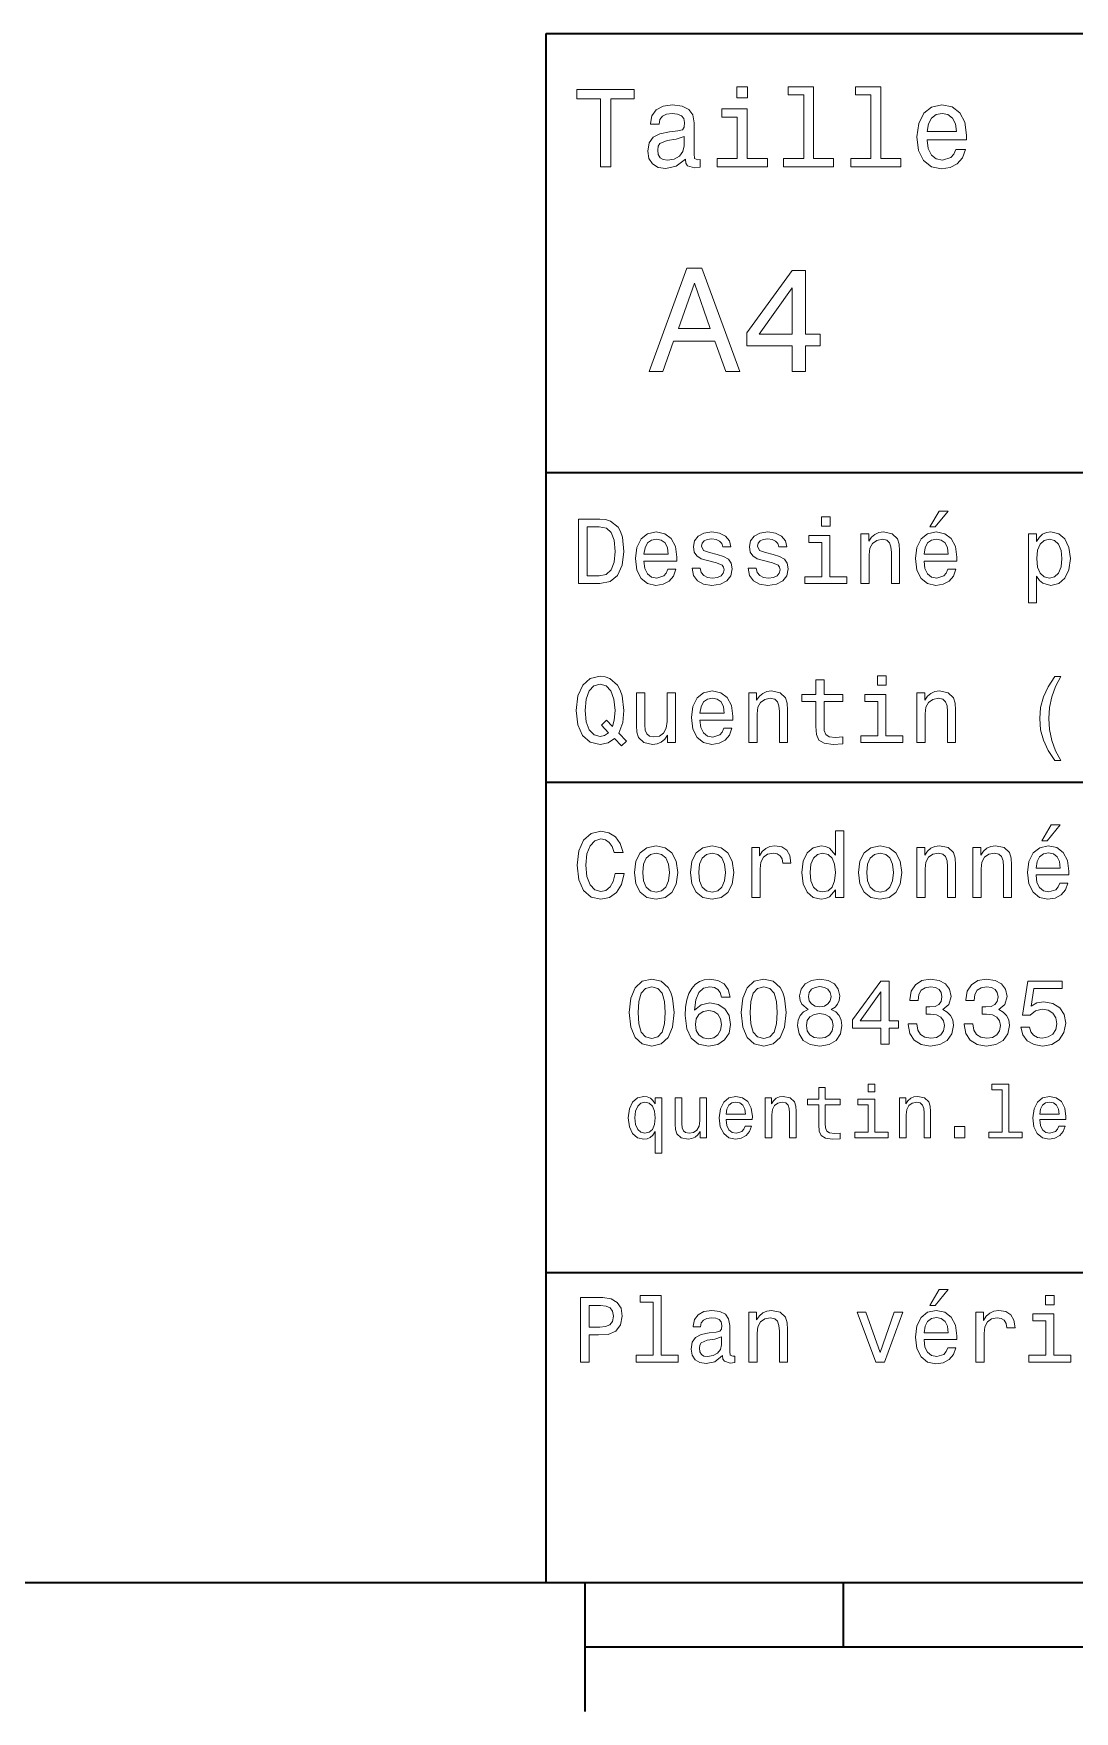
# Model space of a CAD drawing. Extents: x 0 to 297, y 0 to 210.
# Drawn here: x 77.1 to 117.5, y 5 to 70 of the extents above; entities that cross this region are included whole.
import ezdxf

# ---------------------------------------------------------------- set-up
doc = ezdxf.new("R2010")
doc.units = 0

msp = doc.modelspace()

# ---------------------------------------------------------------- linework, layer by layer
at = {"color": 7, "lineweight": 35}
for p, q in [((97, 10), (97, 70)), ((97, 70), (287, 70)), ((97, 53), (162, 53)), ((97, 41), (162, 41)), ((97, 22), (162, 22)), ((10, 10), (287, 10)), ((97, 10), (287, 10)), ((98.5, 7.5), (198.5, 7.5))]:
    msp.add_line(p, q, dxfattribs=at)
at = {"color": 7, "lineweight": 35, "ltscale": 0.125}
msp.add_line((98.5, 10), (98.5, 5), dxfattribs=at)
at = {"color": 7, "lineweight": 35, "ltscale": 0.0625}
msp.add_line((108.5, 10), (108.5, 7.5), dxfattribs=at)
at = {"color": 7, "lineweight": 13}
for points in [[(99.102303, 64.837173), (99.5, 64.837173), (99.5, 67.47406), (100.407784, 67.47406), (100.407784, 67.837173), (98.190201, 67.837173), (98.190201, 67.47406), (99.102303, 67.47406)], [(104.786743, 67.940918), (104.384727, 67.940918), (104.384727, 67.508644), (104.786743, 67.508644)], [(106.969742, 67.621033), (106.969742, 65.157059), (106.187317, 65.157059), (106.187317, 64.837173), (108.128242, 64.837173), (108.128242, 65.157059), (107.350143, 65.157059), (107.350143, 67.940918), (106.373199, 67.940918), (106.373199, 67.621033)], [(109.572044, 67.621033), (109.572044, 65.157059), (108.789627, 65.157059), (108.789627, 64.837173), (110.730545, 64.837173), (110.730545, 65.157059), (109.952454, 65.157059), (109.952454, 67.940918), (108.975502, 67.940918), (108.975502, 67.621033)], [(102.387611, 65.139771), (102.387611, 65.126801), (102.409225, 64.979828), (102.47406, 64.876076), (102.746399, 64.793945), (102.958214, 64.828529), (102.958214, 65.122475), (102.867432, 65.109505), (102.746399, 65.165703), (102.724785, 65.338615), (102.724785, 66.540344), (102.672913, 66.84726), (102.521614, 67.0634), (102.257927, 67.193085), (101.886169, 67.240631), (101.523056, 67.188759), (101.255043, 67.041786), (101.086456, 66.812675), (101.030258, 66.510086), (101.030258, 66.484146), (101.371758, 66.484146), (101.402016, 66.665703), (101.497116, 66.795387), (101.65274, 66.873199), (101.873199, 66.903458), (102.085014, 66.881844), (102.236313, 66.817001), (102.327087, 66.704605), (102.357346, 66.548988), (102.340057, 66.367432), (102.270897, 66.276657), (102.097984, 66.233429), (101.773773, 66.198845), (101.402016, 66.121033), (101.138329, 65.982704), (100.982712, 65.766571), (100.935158, 65.446686), (100.978386, 65.161385), (101.112389, 64.949562), (101.328529, 64.815559), (101.626801, 64.768013), (102.028816, 64.858788)], [(104.773773, 65.157059), (104.773773, 67.080688), (103.796829, 67.080688), (103.796829, 66.756485), (104.393372, 66.756485), (104.393372, 65.157059), (103.615273, 65.157059), (103.615273, 64.837173), (105.560516, 64.837173), (105.560516, 65.157059)], [(111.750717, 65.887604), (113.272339, 65.887604), (113.276657, 66.064842), (113.207497, 66.561958), (113.017288, 66.933716), (112.714699, 67.158501), (112.312683, 67.240631), (111.919312, 67.154175), (111.616714, 66.912102), (111.422188, 66.51873), (111.353027, 66), (111.41787, 65.4683), (111.612396, 65.079247), (111.91066, 64.837173), (112.299713, 64.755043), (112.636887, 64.811234), (112.913544, 64.958214), (113.116714, 65.191643), (113.233429, 65.502876), (112.857346, 65.502876), (112.779541, 65.329971), (112.667145, 65.200287), (112.34726, 65.096542), (112.100868, 65.144089), (111.914986, 65.295387), (111.793945, 65.541786), (111.750717, 65.874634)], [(111.750717, 66.207489), (111.798271, 66.50576), (111.914986, 66.726219), (112.092216, 66.860229), (112.325653, 66.907776), (112.554756, 66.860229), (112.731987, 66.726219), (112.840057, 66.50576), (112.878967, 66.207489)], [(102.344383, 65.649857), (102.292511, 65.425072), (102.154182, 65.252159), (101.946686, 65.139771), (101.691643, 65.100861), (101.527374, 65.122475), (101.41066, 65.191643), (101.337173, 65.312675), (101.315559, 65.481262), (101.332855, 65.632561), (101.402016, 65.740631), (101.678673, 65.861671), (102.028816, 65.913544), (102.344383, 66.017288)], [(100.982712, 56.9049), (101.51297, 56.9049), (101.933716, 58.080692), (103.530258, 58.080692), (103.951012, 56.9049), (104.492798, 56.9049), (103.028816, 60.910664), (102.440926, 60.910664)], [(106.521614, 56.9049), (107.040344, 56.9049), (107.040344, 57.896255), (107.610954, 57.896255), (107.610954, 58.357349), (107.040344, 58.357349), (107.040344, 60.818443), (106.515854, 60.818443), (104.763687, 58.403458), (104.763687, 57.896255), (106.521614, 57.896255)], [(102.118156, 58.570606), (102.734871, 60.334293), (103.351585, 58.570606)], [(105.247841, 58.357349), (106.521614, 60.149857), (106.521614, 58.357349)], [(111.84726, 50.88797), (112.059799, 50.88797), (112.560516, 51.500362), (112.207489, 51.500362)], [(99.080688, 51.190563), (98.248558, 51.190563), (98.248558, 48.690563), (99.080688, 48.690563), (99.473343, 48.769814), (99.765129, 49.011169), (99.945244, 49.40382), (100.010086, 49.940563), (99.952446, 50.488113), (99.880402, 50.70425), (99.779541, 50.877163), (99.487755, 51.111313), (99.296829, 51.168949)], [(99.055473, 50.891571), (99.329254, 50.837536), (99.516571, 50.671829), (99.628242, 50.376442), (99.664268, 49.940563), (99.624641, 49.519093), (99.51297, 49.223705), (99.322044, 49.047192), (99.055473, 48.989555), (98.583572, 48.989555), (98.583572, 50.891571)], [(107.992798, 51.27702), (107.657784, 51.27702), (107.657784, 50.916786), (107.992798, 50.916786)], [(100.784584, 49.565922), (102.052597, 49.565922), (102.056198, 49.713619), (101.998558, 50.127884), (101.840057, 50.437683), (101.587898, 50.625), (101.252884, 50.693443), (100.925072, 50.621399), (100.672913, 50.41967), (100.510803, 50.091862), (100.453171, 49.659584), (100.507202, 49.216499), (100.669312, 48.892292), (100.91787, 48.690563), (101.242073, 48.62212), (101.523056, 48.668949), (101.753601, 48.791428), (101.922913, 48.98595), (102.020172, 49.245319), (101.706772, 49.245319), (101.64193, 49.101227), (101.548271, 48.993156), (101.2817, 48.9067), (101.07637, 48.946327), (100.921471, 49.072407), (100.820602, 49.27774), (100.784584, 49.555115)], [(100.784584, 49.832493), (100.824211, 50.081055), (100.921471, 50.264771), (101.069168, 50.376442), (101.263687, 50.416069), (101.454613, 50.376442), (101.602303, 50.264771), (101.69236, 50.081055), (101.724785, 49.832493)], [(103.623199, 49.818085), (103.317001, 49.890129), (103.090057, 49.972984), (103.014412, 50.142292), (103.036026, 50.261169), (103.111671, 50.347622), (103.234146, 50.401657), (103.41066, 50.423271), (103.579971, 50.401657), (103.713257, 50.336815), (103.799713, 50.239555), (103.835732, 50.109871), (104.145531, 50.109871), (104.145531, 50.117077), (104.091499, 50.351227), (103.943802, 50.534943), (103.713257, 50.650219), (103.41066, 50.693443), (103.104469, 50.650219), (102.881126, 50.531342), (102.740631, 50.354828), (102.697403, 50.131485), (102.729828, 49.915348), (102.830688, 49.76405), (102.996399, 49.655983), (103.237755, 49.580334), (103.590775, 49.493877), (103.806915, 49.40382), (103.864555, 49.331772), (103.886169, 49.223705), (103.853745, 49.09042), (103.767288, 48.989555), (103.626801, 48.924713), (103.439484, 48.903099), (103.241356, 48.924713), (103.09726, 49.000362), (103, 49.122841), (102.960373, 49.292149), (102.654175, 49.292149), (102.704613, 49.003963), (102.852303, 48.795029), (103.086456, 48.668949), (103.41066, 48.62212), (103.749283, 48.668949), (103.997841, 48.795029), (104.149139, 48.996758), (104.203171, 49.259727), (104.163544, 49.486671), (104.051872, 49.641571), (103.868156, 49.742435)], [(105.791786, 49.818085), (105.485588, 49.890129), (105.258644, 49.972984), (105.182999, 50.142292), (105.204613, 50.261169), (105.280258, 50.347622), (105.40274, 50.401657), (105.579254, 50.423271), (105.748558, 50.401657), (105.881844, 50.336815), (105.9683, 50.239555), (106.004326, 50.109871), (106.314117, 50.109871), (106.314117, 50.117077), (106.260086, 50.351227), (106.112396, 50.534943), (105.881844, 50.650219), (105.579254, 50.693443), (105.273056, 50.650219), (105.049713, 50.531342), (104.909225, 50.354828), (104.865997, 50.131485), (104.898415, 49.915348), (104.999283, 49.76405), (105.164986, 49.655983), (105.406342, 49.580334), (105.759369, 49.493877), (105.975502, 49.40382), (106.033142, 49.331772), (106.054756, 49.223705), (106.022339, 49.09042), (105.935883, 48.989555), (105.795387, 48.924713), (105.60807, 48.903099), (105.409943, 48.924713), (105.265854, 49.000362), (105.168587, 49.122841), (105.12896, 49.292149), (104.822769, 49.292149), (104.873199, 49.003963), (105.020897, 48.795029), (105.255043, 48.668949), (105.579254, 48.62212), (105.91787, 48.668949), (106.166428, 48.795029), (106.317726, 48.996758), (106.371758, 49.259727), (106.33213, 49.486671), (106.220459, 49.641571), (106.036743, 49.742435)], [(107.981987, 48.957134), (107.981987, 50.560158), (107.16787, 50.560158), (107.16787, 50.289986), (107.664986, 50.289986), (107.664986, 48.957134), (107.016571, 48.957134), (107.016571, 48.690563), (108.637611, 48.690563), (108.637611, 48.957134)], [(109.181557, 48.690563), (109.498558, 48.690563), (109.498558, 49.807278), (109.530983, 50.063042), (109.635445, 50.250362), (109.797546, 50.365635), (110.013687, 50.408863), (110.1866, 50.372841), (110.29467, 50.275578), (110.348701, 50.113472), (110.366714, 49.897335), (110.366714, 48.690563), (110.683716, 48.690563), (110.683716, 49.962177), (110.669312, 50.217941), (110.604469, 50.430477), (110.39193, 50.625), (110.060516, 50.693443), (109.876801, 50.668228), (109.721901, 50.599785), (109.588615, 50.484512), (109.484146, 50.329613), (109.484146, 50.625), (109.181557, 50.625)], [(111.627518, 49.565922), (112.895531, 49.565922), (112.899132, 49.713619), (112.841499, 50.127884), (112.682999, 50.437683), (112.430832, 50.625), (112.095825, 50.693443), (111.768013, 50.621399), (111.515854, 50.41967), (111.353745, 50.091862), (111.296112, 49.659584), (111.350143, 49.216499), (111.512245, 48.892292), (111.760803, 48.690563), (112.085014, 48.62212), (112.365997, 48.668949), (112.596542, 48.791428), (112.765854, 48.98595), (112.863113, 49.245319), (112.549713, 49.245319), (112.484871, 49.101227), (112.391212, 48.993156), (112.124641, 48.9067), (111.919312, 48.946327), (111.764412, 49.072407), (111.663544, 49.27774), (111.627518, 49.555115)], [(111.627518, 49.832493), (111.667145, 50.081055), (111.764412, 50.264771), (111.912102, 50.376442), (112.106628, 50.416069), (112.297546, 50.376442), (112.445244, 50.264771), (112.535301, 50.081055), (112.567726, 49.832493)], [(115.986313, 50.326012), (115.986313, 50.625), (115.669312, 50.625), (115.669312, 47.941284), (115.986313, 47.941284), (115.986313, 48.98595), (116.097984, 48.816643), (116.22406, 48.704971), (116.541069, 48.62212), (116.843658, 48.690563), (117.081413, 48.895893), (117.236313, 49.2201), (117.293945, 49.659584), (117.236313, 50.095463), (117.081413, 50.41967), (116.843658, 50.621399), (116.541069, 50.693443), (116.368156, 50.671829), (116.220459, 50.603386), (116.094383, 50.488113)], [(116.48703, 48.9067), (116.274498, 48.953533), (116.119598, 49.097622), (116.022339, 49.331772), (115.989914, 49.659584), (116.022339, 49.983791), (116.119598, 50.217941), (116.274498, 50.358429), (116.48703, 50.408863), (116.681557, 50.358429), (116.836456, 50.21434), (116.933716, 49.98019), (116.969742, 49.659584), (116.933716, 49.335377), (116.836456, 49.097622), (116.681557, 48.953533)], [(99.642654, 42.685879), (99.916428, 42.401295), (100.107346, 42.592216), (99.811958, 42.894814), (99.963257, 43.305473), (100.010086, 43.780979), (99.941643, 44.339336), (99.862389, 44.56628), (99.757927, 44.753601), (99.46254, 45.009365), (99.282417, 45.074207), (99.084297, 45.099422), (98.702446, 45.009365), (98.41066, 44.757202), (98.223343, 44.342937), (98.158501, 43.780979), (98.223343, 43.219021), (98.407059, 42.804756), (98.698845, 42.548992), (99.084297, 42.462536), (99.397697, 42.520172)], [(107.438042, 44.130402), (107.438042, 43.161381), (107.459656, 42.84798), (107.560516, 42.631844), (107.762245, 42.505764), (108.104469, 42.462536), (108.479111, 42.480545), (108.479111, 42.754322), (108.20533, 42.732708), (107.956772, 42.761528), (107.823486, 42.851585), (107.765854, 43.00288), (107.755043, 43.215416), (107.755043, 44.130402), (108.479111, 44.130402), (108.479111, 44.400574), (107.755043, 44.400574), (107.755043, 44.966137), (107.438042, 44.966137), (107.438042, 44.400574), (106.890488, 44.400574), (106.890488, 44.130402)], [(110.161385, 45.117435), (109.82637, 45.117435), (109.82637, 44.757202), (110.161385, 44.757202)], [(116.695969, 41.835735), (116.922913, 41.835735), (116.717575, 42.217579), (116.573486, 42.617435), (116.483429, 43.038906), (116.454613, 43.463978), (116.483429, 43.88905), (116.573486, 44.306915), (116.717575, 44.710373), (116.922913, 45.092216), (116.695969, 45.092216), (116.432999, 44.695965), (116.249283, 44.303314), (116.141212, 43.892651), (116.108788, 43.463978), (116.141212, 43.0317), (116.249283, 42.624638), (116.432999, 42.231987)], [(99.415703, 42.916428), (99.260803, 42.801151), (99.084297, 42.765129), (98.850143, 42.829971), (98.666428, 43.024494), (98.543945, 43.341499), (98.504326, 43.780979), (98.543945, 44.216858), (98.662827, 44.537464), (98.846542, 44.731987), (99.084297, 44.80043), (99.318443, 44.731987), (99.502159, 44.533859), (99.62104, 44.213257), (99.664268, 43.780979), (99.631844, 43.406338), (99.5634, 43.150578), (99.329254, 43.395531), (99.134727, 43.211815)], [(101.998558, 44.465416), (101.681557, 44.465416), (101.681557, 43.348701), (101.645531, 43.089336), (101.541069, 42.902016), (101.37896, 42.786743), (101.166428, 42.750721), (100.997116, 42.779537), (100.889046, 42.865993), (100.827812, 43.013687), (100.8134, 43.222622), (100.8134, 44.465416), (100.496399, 44.465416), (100.496399, 43.193802), (100.507202, 42.938038), (100.575645, 42.725502), (100.784584, 42.530979), (101.119598, 42.462536), (101.299713, 42.487751), (101.454613, 42.552593), (101.587898, 42.664265), (101.695969, 42.826366), (101.695969, 42.530979), (101.998558, 42.530979)], [(102.953171, 43.406338), (104.221184, 43.406338), (104.224785, 43.554035), (104.167145, 43.9683), (104.008644, 44.278099), (103.756485, 44.465416), (103.421471, 44.533859), (103.093658, 44.461815), (102.841499, 44.260086), (102.679398, 43.932278), (102.621758, 43.5), (102.675797, 43.056915), (102.837898, 42.732708), (103.086456, 42.530979), (103.41066, 42.462536), (103.691643, 42.509365), (103.922188, 42.631844), (104.091499, 42.826366), (104.188759, 43.085735), (103.875359, 43.085735), (103.810516, 42.941643), (103.716858, 42.833572), (103.450287, 42.747116), (103.244957, 42.786743), (103.090057, 42.912823), (102.989197, 43.118156), (102.953171, 43.395531)], [(102.953171, 43.672909), (102.992798, 43.921471), (103.090057, 44.105186), (103.237755, 44.216858), (103.432274, 44.256485), (103.623199, 44.216858), (103.770897, 44.105186), (103.860954, 43.921471), (103.893372, 43.672909)], [(104.844383, 42.530979), (105.161385, 42.530979), (105.161385, 43.647694), (105.193802, 43.903458), (105.298271, 44.090778), (105.460373, 44.206051), (105.676514, 44.249279), (105.849426, 44.213257), (105.957497, 44.115993), (106.011528, 43.953888), (106.029541, 43.737751), (106.029541, 42.530979), (106.346542, 42.530979), (106.346542, 43.802593), (106.33213, 44.058357), (106.267288, 44.270893), (106.054756, 44.465416), (105.723343, 44.533859), (105.539627, 44.508644), (105.384727, 44.440201), (105.251442, 44.324928), (105.146973, 44.170029), (105.146973, 44.465416), (104.844383, 44.465416)], [(110.150574, 42.79755), (110.150574, 44.400574), (109.336456, 44.400574), (109.336456, 44.130402), (109.833572, 44.130402), (109.833572, 42.79755), (109.185158, 42.79755), (109.185158, 42.530979), (110.806198, 42.530979), (110.806198, 42.79755)], [(111.350143, 42.530979), (111.667145, 42.530979), (111.667145, 43.647694), (111.69957, 43.903458), (111.804031, 44.090778), (111.966141, 44.206051), (112.182274, 44.249279), (112.355186, 44.213257), (112.463257, 44.115993), (112.517288, 43.953888), (112.535301, 43.737751), (112.535301, 42.530979), (112.852303, 42.530979), (112.852303, 43.802593), (112.837898, 44.058357), (112.773056, 44.270893), (112.560516, 44.465416), (112.229103, 44.533859), (112.045387, 44.508644), (111.890488, 44.440201), (111.757202, 44.324928), (111.65274, 44.170029), (111.65274, 44.465416), (111.350143, 44.465416)], [(99.66787, 37.460373), (99.595818, 37.15778), (99.476944, 36.941643), (99.311241, 36.808357), (99.116714, 36.765129), (98.882568, 36.829971), (98.698845, 37.024494), (98.57637, 37.341499), (98.536743, 37.780979), (98.57637, 38.216858), (98.695244, 38.537464), (98.87896, 38.731987), (99.116714, 38.80043), (99.289627, 38.764408), (99.437317, 38.663544), (99.552597, 38.501442), (99.631844, 38.278099), (99.97406, 38.278099), (99.865997, 38.620316), (99.678673, 38.879681), (99.422913, 39.041786), (99.116714, 39.099422), (98.734871, 39.009365), (98.443085, 38.757202), (98.25576, 38.342937), (98.190926, 37.780979), (98.25576, 37.219021), (98.443085, 36.804756), (98.734871, 36.548992), (99.116714, 36.462536), (99.451729, 36.530979), (99.721901, 36.721901), (99.912827, 37.035301), (100.013687, 37.460373)], [(108.201729, 36.829971), (108.201729, 36.530979), (108.51873, 36.530979), (108.51873, 39.117435), (108.20533, 39.117435), (108.20533, 38.170029), (107.963974, 38.443802), (107.816284, 38.508644), (107.646973, 38.533859), (107.340775, 38.461815), (107.103027, 38.260086), (106.948128, 37.935879), (106.894089, 37.5), (106.948128, 37.064121), (107.103027, 36.736309), (107.340775, 36.530979), (107.646973, 36.462536), (107.816284, 36.487751), (107.967575, 36.552593)], [(116.184441, 38.728386), (116.396973, 38.728386), (116.897697, 39.340778), (116.54467, 39.340778)], [(100.413544, 37.496399), (100.471184, 37.056915), (100.636887, 36.732708), (100.899857, 36.530979), (101.252884, 36.462536), (101.602303, 36.530979), (101.865273, 36.729107), (102.030983, 37.053314), (102.092216, 37.496399), (102.030983, 37.935879), (101.865273, 38.263687), (101.602303, 38.461815), (101.252884, 38.533859), (100.899857, 38.461815), (100.636887, 38.260086), (100.471184, 37.935879)], [(102.58213, 37.496399), (102.639771, 37.056915), (102.805473, 36.732708), (103.068443, 36.530979), (103.421471, 36.462536), (103.770897, 36.530979), (104.033859, 36.729107), (104.19957, 37.053314), (104.260803, 37.496399), (104.19957, 37.935879), (104.033859, 38.263687), (103.770897, 38.461815), (103.421471, 38.533859), (103.068443, 38.461815), (102.805473, 38.260086), (102.639771, 37.935879)], [(104.963257, 36.530979), (105.280258, 36.530979), (105.280258, 37.636887), (105.312683, 37.903458), (105.409943, 38.094379), (105.568443, 38.209652), (105.780983, 38.249279), (105.939484, 38.224064), (106.058357, 38.152016), (106.130402, 38.029537), (106.155617, 37.863831), (106.476227, 37.863831), (106.432999, 38.155621), (106.314117, 38.364552), (106.115997, 38.490635), (105.845825, 38.533859), (105.662102, 38.505043), (105.503601, 38.432995), (105.363113, 38.310516), (105.251442, 38.144814), (105.251442, 38.465416), (104.963257, 38.465416)], [(109.087898, 37.496399), (109.145531, 37.056915), (109.311241, 36.732708), (109.574203, 36.530979), (109.927231, 36.462536), (110.276657, 36.530979), (110.539627, 36.729107), (110.70533, 37.053314), (110.766571, 37.496399), (110.70533, 37.935879), (110.539627, 38.263687), (110.276657, 38.461815), (109.927231, 38.533859), (109.574203, 38.461815), (109.311241, 38.260086), (109.145531, 37.935879)], [(111.350143, 36.530979), (111.667145, 36.530979), (111.667145, 37.647694), (111.69957, 37.903458), (111.804031, 38.090778), (111.966141, 38.206051), (112.182274, 38.249279), (112.355186, 38.213257), (112.463257, 38.115993), (112.517288, 37.953888), (112.535301, 37.737751), (112.535301, 36.530979), (112.852303, 36.530979), (112.852303, 37.802593), (112.837898, 38.058357), (112.773056, 38.270893), (112.560516, 38.465416), (112.229103, 38.533859), (112.045387, 38.508644), (111.890488, 38.440201), (111.757202, 38.324928), (111.65274, 38.170029), (111.65274, 38.465416), (111.350143, 38.465416)], [(113.51873, 36.530979), (113.835732, 36.530979), (113.835732, 37.647694), (113.868156, 37.903458), (113.972626, 38.090778), (114.134727, 38.206051), (114.350861, 38.249279), (114.523773, 38.213257), (114.631844, 38.115993), (114.685883, 37.953888), (114.703888, 37.737751), (114.703888, 36.530979), (115.020889, 36.530979), (115.020889, 37.802593), (115.006485, 38.058357), (114.941643, 38.270893), (114.729111, 38.465416), (114.39769, 38.533859), (114.213974, 38.508644), (114.059082, 38.440201), (113.925789, 38.324928), (113.821327, 38.170029), (113.821327, 38.465416), (113.51873, 38.465416)], [(115.964699, 37.406338), (117.232712, 37.406338), (117.236313, 37.554035), (117.178673, 37.9683), (117.020172, 38.278099), (116.768013, 38.465416), (116.432999, 38.533859), (116.105186, 38.461815), (115.853027, 38.260086), (115.690918, 37.932278), (115.633286, 37.5), (115.687317, 37.056915), (115.849426, 36.732708), (116.097984, 36.530979), (116.422188, 36.462536), (116.703171, 36.509365), (116.933716, 36.631844), (117.103027, 36.826366), (117.200287, 37.085735), (116.886887, 37.085735), (116.822044, 36.941643), (116.728386, 36.833572), (116.461815, 36.747116), (116.256485, 36.786743), (116.101585, 36.912823), (116.000717, 37.118156), (115.964699, 37.395531)], [(100.737755, 37.5), (100.770172, 37.824207), (100.87104, 38.058357), (101.033142, 38.20245), (101.252884, 38.25288), (101.469017, 38.20245), (101.631126, 38.061958), (101.731987, 37.824207), (101.768013, 37.5), (101.731987, 37.172188), (101.631126, 36.934437), (101.469017, 36.790344), (101.252884, 36.743515), (101.033142, 36.790344), (100.87104, 36.934437), (100.770172, 37.172188)], [(102.906342, 37.5), (102.938759, 37.824207), (103.039627, 38.058357), (103.201729, 38.20245), (103.421471, 38.25288), (103.637611, 38.20245), (103.799713, 38.061958), (103.900574, 37.824207), (103.9366, 37.5), (103.900574, 37.172188), (103.799713, 36.934437), (103.637611, 36.790344), (103.421471, 36.743515), (103.201729, 36.790344), (103.039627, 36.934437), (102.938759, 37.172188)], [(107.701012, 38.249279), (107.909943, 38.198845), (108.068443, 38.058357), (108.162102, 37.824207), (108.198128, 37.5), (108.162102, 37.172188), (108.068443, 36.938038), (107.909943, 36.793949), (107.701012, 36.747116), (107.502884, 36.793949), (107.351585, 36.938038), (107.250717, 37.175793), (107.2183, 37.5), (107.250717, 37.820606), (107.351585, 38.054756), (107.502884, 38.198845)], [(109.412102, 37.5), (109.444527, 37.824207), (109.545387, 38.058357), (109.707489, 38.20245), (109.927231, 38.25288), (110.143372, 38.20245), (110.305473, 38.061958), (110.406342, 37.824207), (110.44236, 37.5), (110.406342, 37.172188), (110.305473, 36.934437), (110.143372, 36.790344), (109.927231, 36.743515), (109.707489, 36.790344), (109.545387, 36.934437), (109.444527, 37.172188)], [(115.964699, 37.672909), (116.004318, 37.921471), (116.101585, 38.105186), (116.249283, 38.216858), (116.443802, 38.256485), (116.634727, 38.216858), (116.782425, 38.105186), (116.872482, 37.921471), (116.9049, 37.672909)], [(100.216141, 32.071323), (100.270172, 31.505762), (100.439484, 31.102304), (100.709656, 30.857347), (101.084297, 30.778097), (101.45533, 30.857347), (101.725502, 31.102304), (101.891212, 31.505762), (101.948845, 32.071323), (101.891212, 32.633286), (101.822769, 32.856628), (101.725502, 33.040344), (101.45533, 33.285301), (101.084297, 33.368156), (100.709656, 33.285301), (100.439484, 33.036743), (100.270172, 32.633286)], [(104.117432, 32.676514), (104.048988, 32.9683), (103.890488, 33.184437), (103.645531, 33.321323), (103.328529, 33.368156), (103.115997, 33.342937), (102.932274, 33.274494), (102.770172, 33.162823), (102.633286, 33.004322), (102.525215, 32.806194), (102.445969, 32.564842), (102.395531, 32.280258), (102.381126, 31.959654), (102.438759, 31.448126), (102.615273, 31.077089), (102.899857, 30.853746), (103.288902, 30.778097), (103.638329, 30.842939), (103.9049, 31.012247), (104.077812, 31.278818), (104.139046, 31.617435), (104.077812, 31.959654), (103.912102, 32.222622), (103.656342, 32.388329), (103.33934, 32.445965), (102.997116, 32.37392), (102.741356, 32.168587), (102.795387, 32.564842), (102.91066, 32.849422), (103.087173, 33.01873), (103.33213, 33.076366), (103.512245, 33.04755), (103.649132, 32.971901), (103.739197, 32.845821), (103.786026, 32.676514)], [(104.553314, 32.071323), (104.607346, 31.505762), (104.776657, 31.102304), (105.046829, 30.857347), (105.421471, 30.778097), (105.792511, 30.857347), (106.062683, 31.102304), (106.228386, 31.505762), (106.286026, 32.071323), (106.228386, 32.633286), (106.159943, 32.856628), (106.062683, 33.040344), (105.792511, 33.285301), (105.421471, 33.368156), (105.046829, 33.285301), (104.776657, 33.036743), (104.607346, 32.633286)], [(107.143372, 32.197407), (106.959656, 32.096542), (106.833572, 31.956051), (106.754326, 31.779539), (106.729111, 31.567001), (106.786743, 31.246397), (106.952454, 30.997837), (107.222626, 30.839336), (107.590057, 30.778097), (107.953888, 30.839336), (108.22406, 30.997837), (108.389771, 31.246397), (108.451012, 31.567001), (108.422188, 31.779539), (108.346542, 31.956051), (108.216858, 32.096542), (108.036743, 32.197407), (108.180832, 32.283859), (108.2817, 32.402737), (108.342941, 32.546829), (108.364555, 32.723343), (108.306915, 32.979107), (108.155617, 33.184437), (107.91066, 33.317722), (107.590057, 33.368156), (107.265854, 33.317722), (107.020897, 33.184437), (106.865997, 32.979107), (106.811958, 32.723343), (106.829971, 32.546829), (106.891212, 32.402737)], [(109.956772, 30.850143), (110.280983, 30.850143), (110.280983, 31.46974), (110.637611, 31.46974), (110.637611, 31.757925), (110.280983, 31.757925), (110.280983, 33.296108), (109.953171, 33.296108), (108.85807, 31.786743), (108.85807, 31.46974), (109.956772, 31.46974)], [(111.019455, 31.635447), (111.019455, 31.610229), (111.077087, 31.264408), (111.246399, 31.005043), (111.51297, 30.839336), (111.865997, 30.778097), (112.240631, 30.839336), (112.521614, 30.997837), (112.701729, 31.25), (112.766571, 31.574207), (112.737755, 31.786743), (112.658501, 31.959654), (112.528816, 32.092937), (112.355911, 32.190201), (112.590057, 32.384727), (112.672913, 32.694523), (112.618874, 32.975502), (112.463974, 33.188038), (112.211815, 33.321323), (111.865997, 33.368156), (111.541786, 33.310516), (111.293228, 33.152016), (111.131126, 32.899857), (111.077087, 32.564842), (111.077087, 32.539623), (111.397697, 32.539623), (111.426514, 32.770172), (111.520172, 32.935879), (111.671471, 33.036743), (111.884003, 33.072765), (112.071327, 33.043949), (112.208214, 32.9683), (112.291069, 32.845821), (112.323486, 32.680115), (112.291069, 32.503601), (112.204613, 32.384727), (112.053314, 32.312679), (111.847984, 32.291065), (111.707489, 32.294666), (111.707489, 32.010086), (111.884003, 32.017292), (112.110947, 31.984869), (112.280258, 31.898415), (112.381126, 31.757925), (112.417145, 31.574207), (112.377518, 31.365273), (112.273056, 31.210375), (112.107346, 31.113111), (111.887604, 31.08069), (111.66066, 31.116714), (111.494957, 31.224783), (111.390488, 31.397694), (111.350861, 31.635447)], [(113.188042, 31.635447), (113.188042, 31.610229), (113.245674, 31.264408), (113.414986, 31.005043), (113.681557, 30.839336), (114.034584, 30.778097), (114.409225, 30.839336), (114.690201, 30.997837), (114.870316, 31.25), (114.935158, 31.574207), (114.906342, 31.786743), (114.827087, 31.959654), (114.697403, 32.092937), (114.524498, 32.190201), (114.758644, 32.384727), (114.841499, 32.694523), (114.78746, 32.975502), (114.632568, 33.188038), (114.380402, 33.321323), (114.034584, 33.368156), (113.710373, 33.310516), (113.461815, 33.152016), (113.299713, 32.899857), (113.245674, 32.564842), (113.245674, 32.539623), (113.566284, 32.539623), (113.5951, 32.770172), (113.688759, 32.935879), (113.840057, 33.036743), (114.052597, 33.072765), (114.239914, 33.043949), (114.376801, 32.9683), (114.459656, 32.845821), (114.492073, 32.680115), (114.459656, 32.503601), (114.373199, 32.384727), (114.221901, 32.312679), (114.016571, 32.291065), (113.876083, 32.294666), (113.876083, 32.010086), (114.052597, 32.017292), (114.279541, 31.984869), (114.448845, 31.898415), (114.549713, 31.757925), (114.585732, 31.574207), (114.546112, 31.365273), (114.441643, 31.210375), (114.27594, 31.113111), (114.056198, 31.08069), (113.829254, 31.116714), (113.663544, 31.224783), (113.559074, 31.397694), (113.519455, 31.635447)], [(115.371033, 31.502161), (115.450287, 31.206772), (115.626801, 30.976225), (115.886169, 30.832132), (116.217575, 30.778097), (116.581413, 30.842939), (116.865997, 31.019451), (117.046112, 31.300432), (117.114555, 31.660662), (117.053314, 31.995676), (116.880402, 32.258644), (116.610229, 32.427952), (116.260803, 32.489193), (115.990631, 32.445965), (115.7817, 32.327087), (115.882568, 33.000721), (116.977661, 33.000721), (116.977661, 33.296108), (115.641212, 33.296108), (115.443085, 31.970461), (115.73127, 31.970461), (115.940201, 32.139771), (116.206772, 32.201008), (116.437317, 32.161381), (116.613831, 32.046108), (116.725502, 31.869596), (116.765129, 31.642651), (116.725502, 31.415705), (116.610229, 31.239193), (116.433716, 31.127522), (116.206772, 31.087896), (116.015854, 31.113111), (115.868156, 31.195965), (115.760086, 31.325647), (115.706055, 31.502161)], [(100.561958, 32.071323), (100.590775, 32.507202), (100.680832, 32.820606), (100.842941, 33.004322), (101.084297, 33.069164), (101.322044, 33.004322), (101.484146, 32.820606), (101.574211, 32.507202), (101.603027, 32.071323), (101.574211, 31.631844), (101.484146, 31.318443), (101.322044, 31.134726), (101.084297, 31.073486), (100.842941, 31.134726), (100.680832, 31.318443), (100.590775, 31.631844)], [(104.899139, 32.071323), (104.927956, 32.507202), (105.018013, 32.820606), (105.180115, 33.004322), (105.421471, 33.069164), (105.659225, 33.004322), (105.821327, 32.820606), (105.911385, 32.507202), (105.940201, 32.071323), (105.911385, 31.631844), (105.821327, 31.318443), (105.659225, 31.134726), (105.421471, 31.073486), (105.180115, 31.134726), (105.018013, 31.318443), (104.927956, 31.631844)], [(107.154182, 32.694523), (107.182999, 32.853024), (107.269455, 32.975502), (107.406342, 33.051151), (107.590057, 33.079971), (107.770172, 33.051151), (107.907059, 32.975502), (107.993515, 32.853024), (108.02594, 32.694523), (107.993515, 32.532421), (107.907059, 32.406338), (107.770172, 32.323486), (107.590057, 32.298271), (107.406342, 32.327087), (107.269455, 32.406338), (107.182999, 32.532421)], [(109.16066, 31.757925), (109.956772, 32.878242), (109.956772, 31.757925)], [(103.789627, 31.613832), (103.75, 31.386887), (103.649132, 31.213976), (103.48703, 31.098703), (103.285301, 31.062679), (103.072769, 31.098703), (102.91066, 31.210375), (102.806198, 31.383286), (102.773773, 31.610229), (102.809799, 31.833572), (102.91066, 32.00288), (103.07637, 32.11095), (103.299713, 32.150574), (103.49424, 32.11095), (103.649132, 32.006485), (103.75, 31.837175)], [(107.074928, 31.574207), (107.107346, 31.765129), (107.211815, 31.909222), (107.373917, 32.00288), (107.590057, 32.035301), (107.802597, 32.00288), (107.964699, 31.909222), (108.069168, 31.765129), (108.105186, 31.574207), (108.069168, 31.368876), (107.964699, 31.213976), (107.802597, 31.113111), (107.590057, 31.08069), (107.373917, 31.113111), (107.211815, 31.213976), (107.107346, 31.368876)], [(109.729111, 29.293949), (109.461098, 29.293949), (109.461098, 29.005764), (109.729111, 29.005764)], [(114.654175, 29.080692), (114.654175, 27.438042), (114.132561, 27.438042), (114.132561, 27.224785), (115.426514, 27.224785), (115.426514, 27.438042), (114.907776, 27.438042), (114.907776, 29.293949), (114.256485, 29.293949), (114.256485, 29.080692)], [(101.221901, 28.533142), (101.132568, 28.662825), (101.0317, 28.755045), (100.913544, 28.806917), (100.778099, 28.827091), (100.533142, 28.769453), (100.342941, 28.60807), (100.219017, 28.348703), (100.175789, 28), (100.219017, 27.648417), (100.342941, 27.38905), (100.533142, 27.224785), (100.778099, 27.170031), (100.913544, 27.187321), (101.028816, 27.236313), (101.129684, 27.325649), (101.221901, 27.461096), (101.221901, 26.62536), (101.475502, 26.62536), (101.475502, 28.772335), (101.221901, 28.772335)], [(103.198845, 28.772335), (102.945244, 28.772335), (102.945244, 27.878963), (102.916428, 27.671471), (102.832855, 27.521614), (102.703171, 27.429396), (102.533142, 27.400578), (102.397697, 27.423632), (102.311241, 27.492796), (102.262245, 27.610952), (102.250717, 27.778099), (102.250717, 28.772335), (101.997116, 28.772335), (101.997116, 27.755045), (102.00576, 27.550434), (102.060516, 27.380404), (102.227669, 27.224785), (102.495674, 27.170031), (102.639771, 27.190203), (102.763687, 27.242075), (102.870316, 27.331413), (102.956772, 27.461096), (102.956772, 27.224785), (103.198845, 27.224785)], [(103.96254, 27.925074), (104.976944, 27.925074), (104.979828, 28.043228), (104.933716, 28.374641), (104.806915, 28.622478), (104.605186, 28.772335), (104.337173, 28.827091), (104.074928, 28.769453), (103.873199, 28.60807), (103.743515, 28.345821), (103.697403, 28), (103.740631, 27.645535), (103.870316, 27.386168), (104.069168, 27.224785), (104.328529, 27.170031), (104.553314, 27.207495), (104.737755, 27.305477), (104.873199, 27.461096), (104.951012, 27.668589), (104.700287, 27.668589), (104.648415, 27.553314), (104.573486, 27.46686), (104.360229, 27.397696), (104.195969, 27.429396), (104.072044, 27.53026), (103.991356, 27.694525), (103.96254, 27.916428)], [(103.96254, 28.138329), (103.99424, 28.337177), (104.072044, 28.48415), (104.190201, 28.573488), (104.345825, 28.605188), (104.498558, 28.573488), (104.616714, 28.48415), (104.688759, 28.337177), (104.714699, 28.138329)], [(105.475502, 27.224785), (105.729103, 27.224785), (105.729103, 28.118156), (105.755043, 28.322767), (105.838615, 28.472624), (105.9683, 28.564842), (106.141212, 28.599424), (106.279541, 28.570606), (106.365997, 28.492796), (106.409225, 28.363113), (106.42363, 28.190203), (106.42363, 27.224785), (106.677231, 27.224785), (106.677231, 28.242077), (106.665703, 28.446688), (106.613831, 28.616716), (106.443802, 28.772335), (106.178673, 28.827091), (106.0317, 28.806917), (105.907784, 28.752163), (105.801155, 28.659943), (105.717575, 28.536024), (105.717575, 28.772335), (105.475502, 28.772335)], [(107.55043, 28.504324), (107.55043, 27.729107), (107.567726, 27.478388), (107.648415, 27.305477), (107.809799, 27.204613), (108.083572, 27.170031), (108.383286, 27.184439), (108.383286, 27.40346), (108.164261, 27.386168), (107.965416, 27.409224), (107.858788, 27.48127), (107.812683, 27.602306), (107.804031, 27.772335), (107.804031, 28.504324), (108.383286, 28.504324), (108.383286, 28.720463), (107.804031, 28.720463), (107.804031, 29.172913), (107.55043, 29.172913), (107.55043, 28.720463), (107.112389, 28.720463), (107.112389, 28.504324)], [(109.720459, 27.438042), (109.720459, 28.720463), (109.069168, 28.720463), (109.069168, 28.504324), (109.466858, 28.504324), (109.466858, 27.438042), (108.948128, 27.438042), (108.948128, 27.224785), (110.244957, 27.224785), (110.244957, 27.438042)], [(110.680115, 27.224785), (110.933716, 27.224785), (110.933716, 28.118156), (110.959656, 28.322767), (111.043228, 28.472624), (111.172913, 28.564842), (111.345825, 28.599424), (111.484146, 28.570606), (111.570602, 28.492796), (111.613831, 28.363113), (111.628242, 28.190203), (111.628242, 27.224785), (111.881844, 27.224785), (111.881844, 28.242077), (111.870316, 28.446688), (111.818443, 28.616716), (111.648415, 28.772335), (111.383286, 28.827091), (111.236313, 28.806917), (111.112389, 28.752163), (111.00576, 28.659943), (110.922188, 28.536024), (110.922188, 28.772335), (110.680115, 28.772335)], [(116.106628, 27.925074), (117.121033, 27.925074), (117.123917, 28.043228), (117.077805, 28.374641), (116.951004, 28.622478), (116.749283, 28.772335), (116.481262, 28.827091), (116.219017, 28.769453), (116.017288, 28.60807), (115.887604, 28.345821), (115.841499, 28), (115.884727, 27.645535), (116.014404, 27.386168), (116.213257, 27.224785), (116.472626, 27.170031), (116.697403, 27.207495), (116.881844, 27.305477), (117.017288, 27.461096), (117.0951, 27.668589), (116.844376, 27.668589), (116.792503, 27.553314), (116.717575, 27.46686), (116.504318, 27.397696), (116.340057, 27.429396), (116.216141, 27.53026), (116.135445, 27.694525), (116.106628, 27.916428)], [(116.106628, 28.138329), (116.138329, 28.337177), (116.216141, 28.48415), (116.33429, 28.573488), (116.489914, 28.605188), (116.642654, 28.573488), (116.760803, 28.48415), (116.832855, 28.337177), (116.858788, 28.138329)], [(100.435158, 28), (100.461098, 28.256485), (100.541786, 28.443806), (100.662827, 28.559078), (100.821327, 28.599424), (100.988472, 28.559078), (101.115273, 28.446688), (101.190201, 28.259367), (101.219017, 28), (101.190201, 27.737753), (101.115273, 27.550434), (100.988472, 27.43516), (100.821327, 27.397696), (100.662827, 27.43516), (100.541786, 27.550434), (100.461098, 27.740635)], [(112.812683, 27.224785), (113.210373, 27.224785), (113.210373, 27.654181), (112.812683, 27.654181)], [(98.324211, 18.530979), (98.655617, 18.530979), (98.655617, 19.586454), (99.023056, 19.586454), (99.394089, 19.604465), (99.689484, 19.730547), (99.880402, 19.975504), (99.945244, 20.310518), (99.894814, 20.620316), (99.750717, 20.847261), (99.51297, 20.98415), (99.188759, 21.030979), (98.324211, 21.030979)], [(101.137611, 20.850864), (101.137611, 18.79755), (100.485588, 18.79755), (100.485588, 18.530979), (102.103027, 18.530979), (102.103027, 18.79755), (101.454613, 18.79755), (101.454613, 21.117435), (100.640488, 21.117435), (100.640488, 20.850864)], [(111.84726, 20.728386), (112.059799, 20.728386), (112.560516, 21.340778), (112.207489, 21.340778)], [(116.667145, 21.117435), (116.33213, 21.117435), (116.33213, 20.757204), (116.667145, 20.757204)], [(99.098701, 20.724783), (99.314842, 20.703169), (99.473343, 20.634726), (99.567001, 20.508644), (99.599426, 20.310518), (99.5634, 20.101583), (99.466141, 19.975504), (99.30043, 19.910662), (99.073486, 19.892651), (98.655617, 19.892651), (98.655617, 20.724783)], [(103.824928, 18.78314), (103.824928, 18.772333), (103.842941, 18.649855), (103.896973, 18.5634), (104.123917, 18.494957), (104.30043, 18.523775), (104.30043, 18.768732), (104.224785, 18.757925), (104.123917, 18.804754), (104.105911, 18.948847), (104.105911, 19.950287), (104.062683, 20.206051), (103.9366, 20.386166), (103.716858, 20.494236), (103.407059, 20.533861), (103.104469, 20.490633), (102.881126, 20.368155), (102.740631, 20.177233), (102.693802, 19.925072), (102.693802, 19.903458), (102.978386, 19.903458), (103.003601, 20.054754), (103.082855, 20.162823), (103.21254, 20.227665), (103.396255, 20.252882), (103.572769, 20.234869), (103.698845, 20.180836), (103.774498, 20.087175), (103.799713, 19.957493), (103.785301, 19.806194), (103.727669, 19.730547), (103.583572, 19.694523), (103.3134, 19.665705), (103.003601, 19.600864), (102.783859, 19.48559), (102.654175, 19.305475), (102.614555, 19.038904), (102.650574, 18.801151), (102.762245, 18.62464), (102.94236, 18.512968), (103.190926, 18.473343), (103.52594, 18.54899)], [(104.844383, 18.530979), (105.161385, 18.530979), (105.161385, 19.647694), (105.193802, 19.903458), (105.298271, 20.090778), (105.460373, 20.206051), (105.676514, 20.249279), (105.849426, 20.213255), (105.957497, 20.115993), (106.011528, 19.95389), (106.029541, 19.737751), (106.029541, 18.530979), (106.346542, 18.530979), (106.346542, 19.802593), (106.33213, 20.058357), (106.267288, 20.270893), (106.054756, 20.465418), (105.723343, 20.533861), (105.539627, 20.508644), (105.384727, 20.440201), (105.251442, 20.324926), (105.146973, 20.170029), (105.146973, 20.465418), (104.844383, 20.465418)], [(109.761528, 18.530979), (110.096542, 18.530979), (110.802597, 20.465418), (110.474785, 20.465418), (109.930832, 18.905619), (109.376083, 20.465418), (109.04467, 20.465418)], [(111.627518, 19.40634), (112.895531, 19.40634), (112.899132, 19.554033), (112.841499, 19.9683), (112.682999, 20.278097), (112.430832, 20.465418), (112.095825, 20.533861), (111.768013, 20.461815), (111.515854, 20.260086), (111.353745, 19.932276), (111.296112, 19.5), (111.350143, 19.056915), (111.512245, 18.732708), (111.760803, 18.530979), (112.085014, 18.462536), (112.365997, 18.509365), (112.596542, 18.631844), (112.765854, 18.826368), (112.863113, 19.085733), (112.549713, 19.085733), (112.484871, 18.941643), (112.391212, 18.833572), (112.124641, 18.747118), (111.919312, 18.786743), (111.764412, 18.912823), (111.663544, 19.118155), (111.627518, 19.395533)], [(111.627518, 19.672911), (111.667145, 19.921469), (111.764412, 20.105186), (111.912102, 20.216858), (112.106628, 20.256483), (112.297546, 20.216858), (112.445244, 20.105186), (112.535301, 19.921469), (112.567726, 19.672911)], [(113.637604, 18.530979), (113.954613, 18.530979), (113.954613, 19.636887), (113.98703, 19.903458), (114.08429, 20.094379), (114.242798, 20.209654), (114.45533, 20.249279), (114.613831, 20.224062), (114.732712, 20.152016), (114.804756, 20.029537), (114.829971, 19.863832), (115.150574, 19.863832), (115.107346, 20.155619), (114.988472, 20.364553), (114.790344, 20.490633), (114.520172, 20.533861), (114.336456, 20.505043), (114.177956, 20.432997), (114.03746, 20.310518), (113.925789, 20.144812), (113.925789, 20.465418), (113.637604, 20.465418)], [(116.656342, 18.79755), (116.656342, 20.400576), (115.842216, 20.400576), (115.842216, 20.130404), (116.33934, 20.130404), (116.33934, 18.79755), (115.690918, 18.79755), (115.690918, 18.530979), (117.311958, 18.530979), (117.311958, 18.79755)], [(103.788902, 19.208212), (103.745674, 19.020893), (103.630402, 18.876801), (103.457489, 18.78314), (103.244957, 18.750719), (103.10807, 18.768732), (103.010803, 18.826368), (102.94957, 18.927233), (102.931557, 19.067722), (102.945969, 19.193804), (103.003601, 19.283861), (103.234146, 19.384726), (103.52594, 19.427954), (103.788902, 19.514408)]]:
    msp.add_lwpolyline(points, close=True, dxfattribs=at)

doc.saveas('drawing.dxf')
